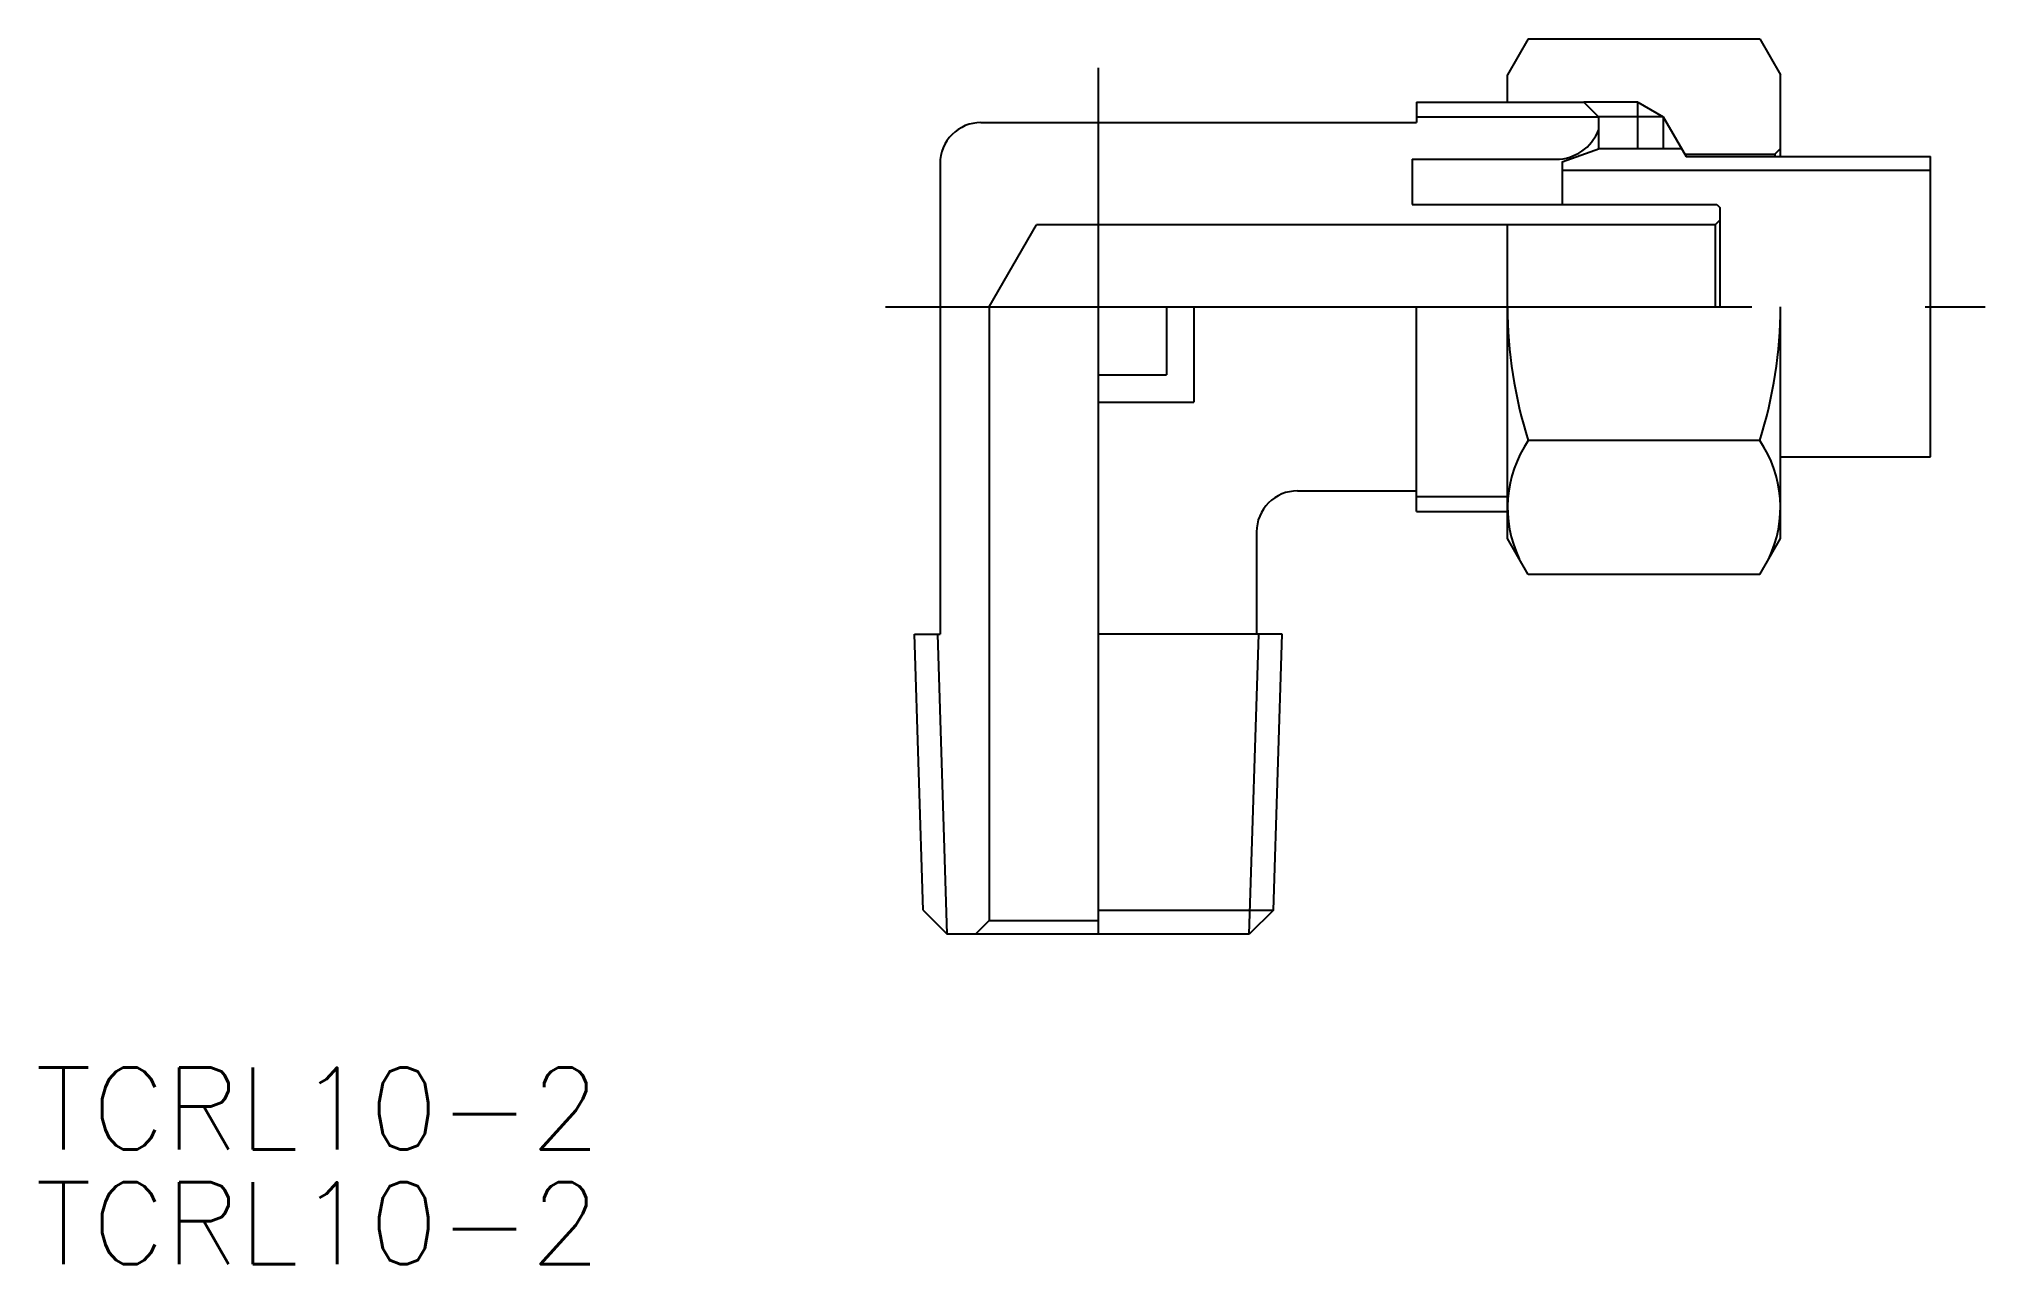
# Model space of a CAD drawing. Extents: x -38.8 to 32.5, y -35.1 to 9.8.
import ezdxf

# ---------------------------------------------------------------- set-up
doc = ezdxf.new("R2010")
doc.units = 0
doc.linetypes.add('CENTER', pattern=[50.8, 31.75, -6.35, 6.35, -6.35])
doc.layers.get('0').update_dxf_attribs({"linetype": 'CONTINUOUS'})
doc.layers.add('CENTER', color=1, linetype='CENTER')
doc.styles.get("Standard").update_dxf_attribs({"font": 'txt.shx', "height": 3, "bigfont": 'bigfont.shx'})

msp = doc.modelspace()

# ---------------------------------------------------------------- linework, layer by layer
at = {"color": 7, "linetype": 'CONTINUOUS'}
for p, q in [((15.759, 9.815), (15, 8.5)), ((15.759, 9.815), (24.241, 9.815)), ((24.241, 9.815), (25, 8.5)), ((15, 7.5), (15, 8.5)), ((25, 5.5), (25, 8.5)), ((11.667, 7.5), (17.792, 7.5)), ((11.667, 7.5), (11.667, 6.75)), ((17.792, 7.5), (18.333, 6.958)), ((19.77, 5.8), (19.77, 7.5)), ((-4.3, 6.75), (11.667, 6.75)), ((18.333, 6.958), (18.333, 5.789)), ((20.708, 6.958), (18.333, 6.958)), ((20.708, 6.958), (21.55, 5.5)), ((20.708, 6.958), (20.708, 5.8)), ((17, 5.304), (18.364, 5.8)), ((18.364, 5.8), (21.376, 5.8)), ((25, 5.794), (24.8, 5.594)), ((-5.8, 5.251), (-5.8, -12)), ((11.5, 5.402), (16.778, 5.402)), ((11.5, 5.402), (11.5, 3.75)), ((17, 5.304), (17, 3.75)), ((17, 5), (30.5, 5)), ((21.496, 5.594), (24.8, 5.594)), ((21.55, 5.5), (30.5, 5.5)), ((24.8, 5.594), (24.8, 5.5)), ((30.5, -5.5), (30.5, 5.5)), ((11.5, 3.75), (22.667, 3.75)), ((22.667, 3.75), (22.778, 3.639)), ((22.778, 3.639), (22.778, 0)), ((-4, 0), (-2.268, 3)), ((22.611, 3), (-2.268, 3)), ((15, -8.5), (15, 3)), ((22.611, 3), (22.778, 3.167)), ((22.611, 3), (22.611, 0)), ((2.5, 0), (2.5, -2.5)), ((3.5, 0), (3.5, -3.5)), ((11.667, -7.5), (11.667, 0)), ((25, -8.5), (25, 0)), ((-4, 0), (-4, -22.5)), ((0, -2.5), (2.5, -2.5)), ((0, -3.5), (3.5, -3.5)), ((24.241, -4.907), (15.759, -4.907)), ((25, -5.5), (30.5, -5.5)), ((7.3, -6.75), (11.667, -6.75)), ((11.667, -7.5), (15, -7.5)), ((5.8, -8.249), (5.8, -12)), ((15.759, -9.815), (15, -8.5)), ((24.241, -9.815), (25, -8.5)), ((24.241, -9.815), (15.759, -9.815)), ((-6.418, -22.116), (-6.734, -12)), ((-6.734, -12), (-5.8, -12)), ((6.734, -12), (0, -12)), ((6.418, -22.116), (6.734, -12)), ((-6.418, -22.116), (-5.535, -23)), ((-4, -22.5), (-4.5, -23)), ((-4, -22.5), (0, -22.5)), ((0, -22.116), (6.418, -22.116)), ((6.418, -22.116), (5.535, -23)), ((5.535, -23), (-5.535, -23))]:
    msp.add_line(p, q, dxfattribs=at)
at = {"color": 3, "linetype": 'CONTINUOUS'}
for p, q in [((19.77, 7.5), (17.792, 7.5)), ((19.77, 7.5), (20.708, 6.958)), ((11.667, 6.958), (18.333, 6.958)), ((11.667, -6.958), (15, -6.958)), ((-5.535, -23), (-5.878, -12)), ((5.535, -23), (5.878, -12))]:
    msp.add_line(p, q, dxfattribs=at)
at = {"color": 7, "linetype": 'CONTINUOUS'}
for centre, radius, start, end in [((-4.3, 5.25), 1.5, 90, 180.00001), ((16.76, 7.095), 1.693, 270.61627, 338.34423), ((31.241, 0), 16.241, 180, 197.58795), ((8.759, 0), 16.241, 342.41205, 0), ((19.345, -7.361), 4.345, 145.61575, 205.61575), ((20.655, -7.361), 4.345, 334.38425, 34.38425), ((7.3, -8.25), 1.5, 90, 180.00001)]:
    msp.add_arc(centre, radius, start, end, dxfattribs=at)
at = {"layer": 'CENTER', "color": 1, "linetype": 'CENTER'}
for p, q in [((0, 8.75), (0, -25)), ((-7.8, 0), (32.5, 0))]:
    msp.add_line(p, q, dxfattribs=at)

# ---------------------------------------------------------------- texts
at = {"color": 7, "linetype": 'CONTINUOUS'}
for p in [(-38.954, -30.886), (-38.954, -35.089)]:
    msp.add_text('TCRL10-2', height=3, dxfattribs=at).set_placement(p)

doc.saveas('drawing.dxf')
